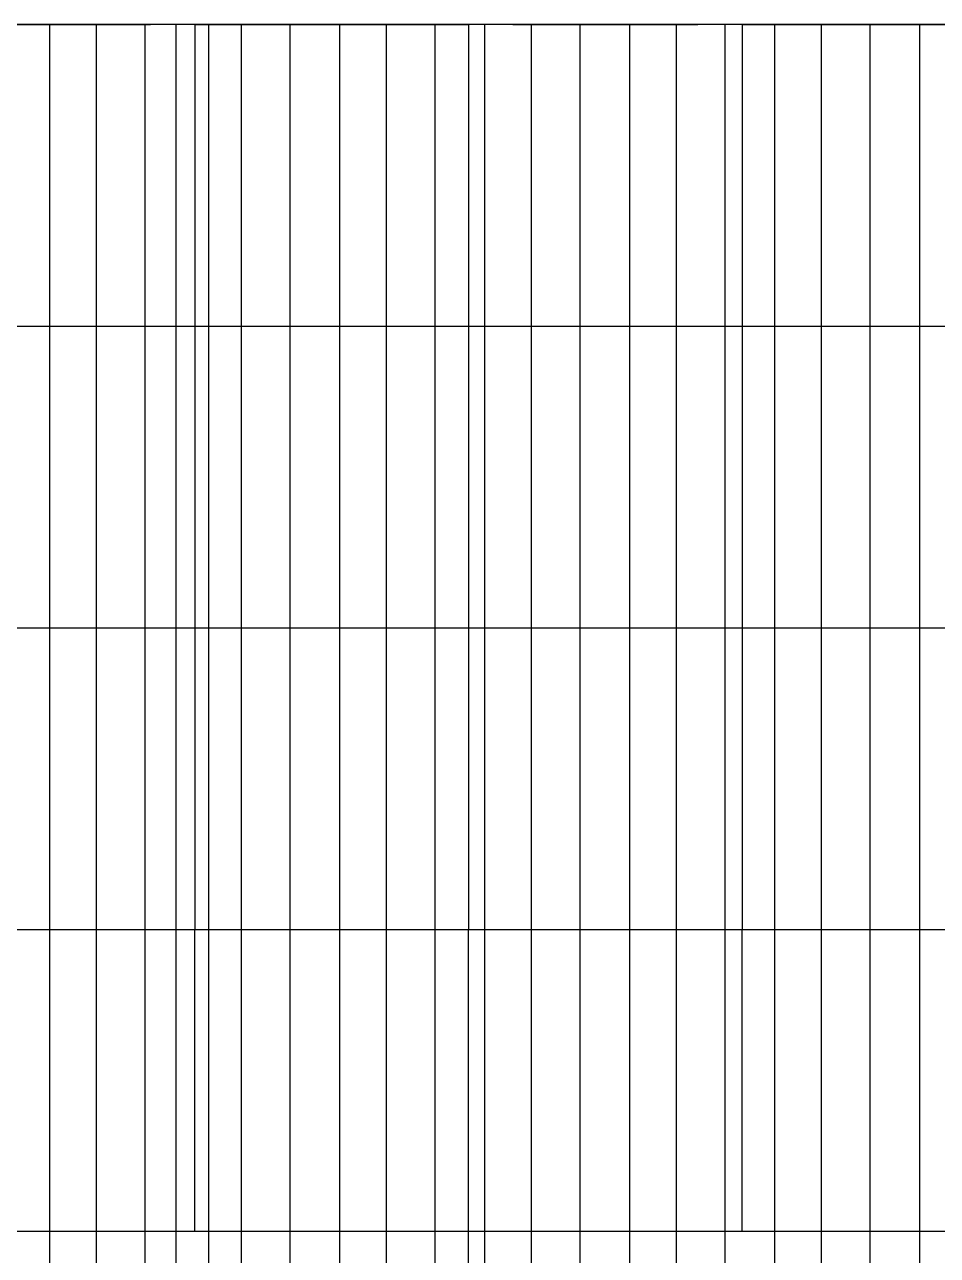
# Model space of a CAD drawing. Extents: x 0 to 304, y 106 to 158.
# Drawn here: x 189.11 to 208.62, y 131.28 to 157.6 of the extents above; entities that cross this region are included whole.
import ezdxf

# ---------------------------------------------------------------- set-up
doc = ezdxf.new("R2010")
doc.units = 0

msp = doc.modelspace()

# ---------------------------------------------------------------- linework, layer by layer
at = {"layer": 'main_merged'}
for p, q in [((187.85, 157.6, 4.8), (191.8, 157.6, 4.8)), ((187.85, 157.6, 9.6), (191.8, 157.6, 9.6)), ((187.85, 157.6, 14.4), (191.8, 157.6, 14.4)), ((199.55, 157.6, 4.8), (203.5, 157.6, 4.8)), ((199.55, 157.6, 9.6), (203.5, 157.6, 9.6)), ((199.55, 157.6, 14.4), (203.5, 157.6, 14.4)), ((193.65, 151.15, 4.8), (197.7, 151.15, 4.8)), ((193.65, 151.15, 9.6), (197.7, 151.15, 9.6)), ((193.65, 151.15, 14.4), (197.7, 151.15, 14.4)), ((205.35, 151.15, 4.8), (209.4, 151.15, 4.8)), ((205.35, 151.15, 9.6), (209.4, 151.15, 9.6)), ((205.35, 151.15, 14.4), (209.4, 151.15, 14.4)), ((193.65, 144.7, 4.8), (197.7, 144.7, 4.8)), ((193.65, 144.7, 9.6), (197.7, 144.7, 9.6)), ((193.65, 144.7, 14.4), (197.7, 144.7, 14.4)), ((205.35, 144.7, 4.8), (209.4, 144.7, 4.8)), ((205.35, 144.7, 9.6), (209.4, 144.7, 9.6)), ((205.35, 144.7, 14.4), (209.4, 144.7, 14.4)), ((193.65, 138.25, 4.8), (197.7, 138.25, 4.8)), ((193.65, 138.25, 9.6), (197.7, 138.25, 9.6)), ((193.65, 138.25, 14.4), (197.7, 138.25, 14.4)), ((205.35, 138.25, 4.8), (209.4, 138.25, 4.8)), ((205.35, 138.25, 9.6), (209.4, 138.25, 9.6)), ((205.35, 138.25, 14.4), (209.4, 138.25, 14.4)), ((193.65, 131.8, 4.8), (197.7, 131.8, 4.8)), ((193.65, 131.8, 9.6), (197.7, 131.8, 9.6)), ((193.65, 131.8, 14.4), (197.7, 131.8, 14.4)), ((205.35, 131.8, 4.8), (209.4, 131.8, 4.8)), ((205.35, 131.8, 9.6), (209.4, 131.8, 9.6)), ((205.35, 131.8, 14.4), (209.4, 131.8, 14.4))]:
    msp.add_line(p, q, dxfattribs=at)
at = {"layer": 'main_splited'}
for p, q in [((192.75, 157.6, 4.8), (191.8, 157.6, 4.8)), ((192.75, 157.6, 9.6), (191.8, 157.6, 9.6)), ((192.75, 157.6, 14.4), (191.8, 157.6, 14.4)), ((192.75, 157.6, 4.8), (198.6, 157.6, 4.8)), ((192.75, 157.6, 9.6), (198.6, 157.6, 9.6)), ((192.75, 157.6, 14.4), (198.6, 157.6, 14.4)), ((199.55, 157.6, 4.8), (198.6, 157.6, 4.8)), ((199.55, 157.6, 9.6), (198.6, 157.6, 9.6)), ((199.55, 157.6, 14.4), (198.6, 157.6, 14.4)), ((204.45, 157.6, 4.8), (203.5, 157.6, 4.8)), ((204.45, 157.6, 9.6), (203.5, 157.6, 9.6)), ((204.45, 157.6, 14.4), (203.5, 157.6, 14.4)), ((204.45, 157.6, 4.8), (210.3, 157.6, 4.8)), ((204.45, 157.6, 9.6), (210.3, 157.6, 9.6)), ((204.45, 157.6, 14.4), (210.3, 157.6, 14.4)), ((186.9, 151.15, 4.8), (192.75, 151.15, 4.8)), ((186.9, 151.15, 9.6), (192.75, 151.15, 9.6)), ((186.9, 151.15, 14.4), (192.75, 151.15, 14.4)), ((192.75, 151.15, 4.8), (193.65, 151.15, 4.8)), ((192.75, 151.15, 9.6), (193.65, 151.15, 9.6)), ((192.75, 151.15, 14.4), (193.65, 151.15, 14.4)), ((197.7, 151.15, 4.8), (198.6, 151.15, 4.8)), ((197.7, 151.15, 9.6), (198.6, 151.15, 9.6)), ((197.7, 151.15, 14.4), (198.6, 151.15, 14.4)), ((198.6, 151.15, 4.8), (204.45, 151.15, 4.8)), ((198.6, 151.15, 9.6), (204.45, 151.15, 9.6)), ((198.6, 151.15, 14.4), (204.45, 151.15, 14.4)), ((204.45, 151.15, 4.8), (205.35, 151.15, 4.8)), ((204.45, 151.15, 9.6), (205.35, 151.15, 9.6)), ((204.45, 151.15, 14.4), (205.35, 151.15, 14.4)), ((186.9, 144.7, 4.8), (192.75, 144.7, 4.8)), ((186.9, 144.7, 9.6), (192.75, 144.7, 9.6)), ((186.9, 144.7, 14.4), (192.75, 144.7, 14.4)), ((192.75, 144.7, 4.8), (193.65, 144.7, 4.8)), ((192.75, 144.7, 9.6), (193.65, 144.7, 9.6)), ((192.75, 144.7, 14.4), (193.65, 144.7, 14.4)), ((197.7, 144.7, 4.8), (198.6, 144.7, 4.8)), ((197.7, 144.7, 9.6), (198.6, 144.7, 9.6)), ((197.7, 144.7, 14.4), (198.6, 144.7, 14.4)), ((198.6, 144.7, 4.8), (204.45, 144.7, 4.8)), ((198.6, 144.7, 9.6), (204.45, 144.7, 9.6)), ((198.6, 144.7, 14.4), (204.45, 144.7, 14.4)), ((204.45, 144.7, 4.8), (205.35, 144.7, 4.8)), ((204.45, 144.7, 9.6), (205.35, 144.7, 9.6)), ((204.45, 144.7, 14.4), (205.35, 144.7, 14.4)), ((186.9, 138.25, 4.8), (192.75, 138.25, 4.8)), ((186.9, 138.25, 9.6), (192.75, 138.25, 9.6)), ((186.9, 138.25, 14.4), (192.75, 138.25, 14.4)), ((192.75, 138.25, 4.8), (193.65, 138.25, 4.8)), ((192.75, 138.25, 9.6), (193.65, 138.25, 9.6)), ((192.75, 138.25, 14.4), (193.65, 138.25, 14.4)), ((197.7, 138.25, 4.8), (198.6, 138.25, 4.8)), ((197.7, 138.25, 9.6), (198.6, 138.25, 9.6)), ((197.7, 138.25, 14.4), (198.6, 138.25, 14.4)), ((198.6, 138.25, 4.8), (204.45, 138.25, 4.8)), ((198.6, 138.25, 9.6), (204.45, 138.25, 9.6)), ((198.6, 138.25, 14.4), (204.45, 138.25, 14.4)), ((204.45, 138.25, 4.8), (205.35, 138.25, 4.8)), ((204.45, 138.25, 9.6), (205.35, 138.25, 9.6)), ((204.45, 138.25, 14.4), (205.35, 138.25, 14.4)), ((186.9, 131.8, 4.8), (192.75, 131.8, 4.8)), ((186.9, 131.8, 9.6), (192.75, 131.8, 9.6)), ((186.9, 131.8, 14.4), (192.75, 131.8, 14.4)), ((192.75, 131.8, 4.8), (193.65, 131.8, 4.8)), ((192.75, 131.8, 9.6), (193.65, 131.8, 9.6)), ((192.75, 131.8, 14.4), (193.65, 131.8, 14.4)), ((197.7, 131.8, 4.8), (198.6, 131.8, 4.8)), ((197.7, 131.8, 9.6), (198.6, 131.8, 9.6)), ((197.7, 131.8, 14.4), (198.6, 131.8, 14.4)), ((198.6, 131.8, 4.8), (204.45, 131.8, 4.8)), ((198.6, 131.8, 9.6), (204.45, 131.8, 9.6)), ((198.6, 131.8, 14.4), (204.45, 131.8, 14.4)), ((204.45, 131.8, 4.8), (205.35, 131.8, 4.8)), ((204.45, 131.8, 9.6), (205.35, 131.8, 9.6)), ((204.45, 131.8, 14.4), (205.35, 131.8, 14.4))]:
    msp.add_line(p, q, dxfattribs=at)
at = {"layer": 'RRO 200x300x6'}
for p, q in [((192.75, 157.6), (192.75, 157.6, 4.8)), ((192.75, 157.6, 4.8), (192.75, 157.6, 9.6)), ((192.75, 157.6, 9.6), (192.75, 157.6, 14.4)), ((198.6, 157.6), (198.6, 157.6, 4.8)), ((198.6, 157.6, 4.8), (198.6, 157.6, 9.6)), ((198.6, 157.6, 9.6), (198.6, 157.6, 14.4)), ((204.45, 157.6), (204.45, 157.6, 4.8)), ((204.45, 157.6, 4.8), (204.45, 157.6, 9.6)), ((204.45, 157.6, 9.6), (204.45, 157.6, 14.4)), ((192.75, 151.15), (192.75, 151.15, 4.8)), ((192.75, 151.15, 4.8), (192.75, 151.15, 9.6)), ((192.75, 151.15, 9.6), (192.75, 151.15, 14.4)), ((198.6, 151.15), (198.6, 151.15, 4.8)), ((198.6, 151.15, 4.8), (198.6, 151.15, 9.6)), ((198.6, 151.15, 9.6), (198.6, 151.15, 14.4)), ((204.45, 151.15), (204.45, 151.15, 4.8)), ((204.45, 151.15, 4.8), (204.45, 151.15, 9.6)), ((204.45, 151.15, 9.6), (204.45, 151.15, 14.4)), ((192.75, 144.7), (192.75, 144.7, 4.8)), ((192.75, 144.7, 4.8), (192.75, 144.7, 9.6)), ((192.75, 144.7, 9.6), (192.75, 144.7, 14.4)), ((198.6, 144.7), (198.6, 144.7, 4.8)), ((198.6, 144.7, 4.8), (198.6, 144.7, 9.6)), ((198.6, 144.7, 9.6), (198.6, 144.7, 14.4)), ((204.45, 144.7), (204.45, 144.7, 4.8)), ((204.45, 144.7, 4.8), (204.45, 144.7, 9.6)), ((204.45, 144.7, 9.6), (204.45, 144.7, 14.4)), ((192.75, 138.25), (192.75, 138.25, 4.8)), ((192.75, 138.25, 4.8), (192.75, 138.25, 9.6)), ((192.75, 138.25, 9.6), (192.75, 138.25, 14.4)), ((198.6, 138.25), (198.6, 138.25, 4.8)), ((198.6, 138.25, 4.8), (198.6, 138.25, 9.6)), ((198.6, 138.25, 9.6), (198.6, 138.25, 14.4)), ((204.45, 138.25), (204.45, 138.25, 4.8)), ((204.45, 138.25, 4.8), (204.45, 138.25, 9.6)), ((204.45, 138.25, 9.6), (204.45, 138.25, 14.4)), ((192.75, 131.8), (192.75, 131.8, 4.8)), ((192.75, 131.8, 4.8), (192.75, 131.8, 9.6)), ((192.75, 131.8, 9.6), (192.75, 131.8, 14.4)), ((198.6, 131.8), (198.6, 131.8, 4.8)), ((198.6, 131.8, 4.8), (198.6, 131.8, 9.6)), ((198.6, 131.8, 9.6), (198.6, 131.8, 14.4)), ((204.45, 131.8), (204.45, 131.8, 4.8)), ((204.45, 131.8, 4.8), (204.45, 131.8, 9.6)), ((204.45, 131.8, 9.6), (204.45, 131.8, 14.4))]:
    msp.add_line(p, q, dxfattribs=at)
at = {"layer": 'secondary'}
for p, q in [((189.64, 157.6, 4.8), (189.64, 151.15, 4.8)), ((189.64, 157.6, 9.6), (189.64, 151.15, 9.6)), ((189.64, 157.6, 14.4), (189.64, 151.15, 14.4)), ((190.64, 157.6, 4.8), (190.64, 151.15, 4.8)), ((190.64, 157.6, 9.6), (190.64, 151.15, 9.6)), ((190.64, 157.6, 14.4), (190.64, 151.15, 14.4)), ((191.68, 157.6, 4.8), (191.68, 151.15, 4.8)), ((191.68, 157.6, 9.6), (191.68, 151.15, 9.6)), ((191.68, 157.6, 14.4), (191.68, 151.15, 14.4)), ((192.34, 157.6, 4.8), (192.34, 151.15, 4.8)), ((192.34, 157.6, 9.6), (192.34, 151.15, 9.6)), ((192.34, 157.6, 14.4), (192.34, 151.15, 14.4)), ((193.04, 157.6, 4.8), (193.04, 151.15, 4.8)), ((193.04, 157.6, 9.6), (193.04, 151.15, 9.6)), ((193.04, 157.6, 14.4), (193.04, 151.15, 14.4)), ((193.74, 157.6, 4.8), (193.74, 151.15, 4.8)), ((193.74, 157.6, 9.6), (193.74, 151.15, 9.6)), ((193.74, 157.6, 14.4), (193.74, 151.15, 14.4)), ((194.78, 157.6, 4.8), (194.78, 151.15, 4.8)), ((194.78, 157.6, 9.6), (194.78, 151.15, 9.6)), ((194.78, 157.6, 14.4), (194.78, 151.15, 14.4)), ((195.84, 157.6, 4.8), (195.84, 151.15, 4.8)), ((195.84, 157.6, 9.6), (195.84, 151.15, 9.6)), ((195.84, 157.6, 14.4), (195.84, 151.15, 14.4)), ((196.84, 157.6, 4.8), (196.84, 151.15, 4.8)), ((196.84, 157.6, 9.6), (196.84, 151.15, 9.6)), ((196.84, 157.6, 14.4), (196.84, 151.15, 14.4)), ((197.88, 157.6, 4.8), (197.88, 151.15, 4.8)), ((197.88, 157.6, 9.6), (197.88, 151.15, 9.6)), ((197.88, 157.6, 14.4), (197.88, 151.15, 14.4)), ((198.94, 157.6, 4.8), (198.94, 151.15, 4.8)), ((198.94, 157.6, 9.6), (198.94, 151.15, 9.6)), ((198.94, 157.6, 14.4), (198.94, 151.15, 14.4)), ((199.94, 157.6, 4.8), (199.94, 151.15, 4.8)), ((199.94, 157.6, 9.6), (199.94, 151.15, 9.6)), ((199.94, 157.6, 14.4), (199.94, 151.15, 14.4)), ((200.98, 157.6, 4.8), (200.98, 151.15, 4.8)), ((200.98, 157.6, 9.6), (200.98, 151.15, 9.6)), ((200.98, 157.6, 14.4), (200.98, 151.15, 14.4)), ((202.04, 157.6, 4.8), (202.04, 151.15, 4.8)), ((202.04, 157.6, 9.6), (202.04, 151.15, 9.6)), ((202.04, 157.6, 14.4), (202.04, 151.15, 14.4)), ((203.04, 157.6, 4.8), (203.04, 151.15, 4.8)), ((203.04, 157.6, 9.6), (203.04, 151.15, 9.6)), ((203.04, 157.6, 14.4), (203.04, 151.15, 14.4)), ((204.08, 157.6, 4.8), (204.08, 151.15, 4.8)), ((204.08, 157.6, 9.6), (204.08, 151.15, 9.6)), ((204.08, 157.6, 14.4), (204.08, 151.15, 14.4)), ((205.14, 157.6, 4.8), (205.14, 151.15, 4.8)), ((205.14, 157.6, 9.6), (205.14, 151.15, 9.6)), ((205.14, 157.6, 14.4), (205.14, 151.15, 14.4)), ((206.14, 157.6, 4.8), (206.14, 151.15, 4.8)), ((206.14, 157.6, 9.6), (206.14, 151.15, 9.6)), ((206.14, 157.6, 14.4), (206.14, 151.15, 14.4)), ((207.18, 157.6, 4.8), (207.18, 151.15, 4.8)), ((207.18, 157.6, 9.6), (207.18, 151.15, 9.6)), ((207.18, 157.6, 14.4), (207.18, 151.15, 14.4)), ((208.24, 157.6, 4.8), (208.24, 151.15, 4.8)), ((208.24, 157.6, 9.6), (208.24, 151.15, 9.6)), ((208.24, 157.6, 14.4), (208.24, 151.15, 14.4)), ((189.64, 151.15, 4.8), (189.64, 144.7, 4.8)), ((189.64, 151.15, 9.6), (189.64, 144.7, 9.6)), ((189.64, 151.15, 14.4), (189.64, 144.7, 14.4)), ((190.64, 151.15, 4.8), (190.64, 144.7, 4.8)), ((190.64, 151.15, 9.6), (190.64, 144.7, 9.6)), ((190.64, 151.15, 14.4), (190.64, 144.7, 14.4)), ((191.68, 151.15, 4.8), (191.68, 144.7, 4.8)), ((191.68, 151.15, 9.6), (191.68, 144.7, 9.6)), ((191.68, 151.15, 14.4), (191.68, 144.7, 14.4)), ((192.34, 151.15, 4.8), (192.34, 144.7, 4.8)), ((192.34, 151.15, 9.6), (192.34, 144.7, 9.6)), ((192.34, 151.15, 14.4), (192.34, 144.7, 14.4)), ((193.04, 151.15, 4.8), (193.04, 144.7, 4.8)), ((193.04, 151.15, 9.6), (193.04, 144.7, 9.6)), ((193.04, 151.15, 14.4), (193.04, 144.7, 14.4)), ((193.74, 151.15, 4.8), (193.74, 144.7, 4.8)), ((193.74, 151.15, 9.6), (193.74, 144.7, 9.6)), ((193.74, 151.15, 14.4), (193.74, 144.7, 14.4)), ((194.78, 151.15, 4.8), (194.78, 144.7, 4.8)), ((194.78, 151.15, 9.6), (194.78, 144.7, 9.6)), ((194.78, 151.15, 14.4), (194.78, 144.7, 14.4)), ((195.84, 151.15, 4.8), (195.84, 144.7, 4.8)), ((195.84, 151.15, 9.6), (195.84, 144.7, 9.6)), ((195.84, 151.15, 14.4), (195.84, 144.7, 14.4)), ((196.84, 151.15, 4.8), (196.84, 144.7, 4.8)), ((196.84, 151.15, 9.6), (196.84, 144.7, 9.6)), ((196.84, 151.15, 14.4), (196.84, 144.7, 14.4)), ((197.88, 151.15, 4.8), (197.88, 144.7, 4.8)), ((197.88, 151.15, 9.6), (197.88, 144.7, 9.6)), ((197.88, 151.15, 14.4), (197.88, 144.7, 14.4)), ((198.94, 151.15, 4.8), (198.94, 144.7, 4.8)), ((198.94, 151.15, 9.6), (198.94, 144.7, 9.6)), ((198.94, 151.15, 14.4), (198.94, 144.7, 14.4)), ((199.94, 151.15, 4.8), (199.94, 144.7, 4.8)), ((199.94, 151.15, 9.6), (199.94, 144.7, 9.6)), ((199.94, 151.15, 14.4), (199.94, 144.7, 14.4)), ((200.98, 151.15, 4.8), (200.98, 144.7, 4.8)), ((200.98, 151.15, 9.6), (200.98, 144.7, 9.6)), ((200.98, 151.15, 14.4), (200.98, 144.7, 14.4)), ((202.04, 151.15, 4.8), (202.04, 144.7, 4.8)), ((202.04, 151.15, 9.6), (202.04, 144.7, 9.6)), ((202.04, 151.15, 14.4), (202.04, 144.7, 14.4)), ((203.04, 151.15, 4.8), (203.04, 144.7, 4.8)), ((203.04, 151.15, 9.6), (203.04, 144.7, 9.6)), ((203.04, 151.15, 14.4), (203.04, 144.7, 14.4)), ((204.08, 151.15, 4.8), (204.08, 144.7, 4.8)), ((204.08, 151.15, 9.6), (204.08, 144.7, 9.6)), ((204.08, 151.15, 14.4), (204.08, 144.7, 14.4)), ((205.14, 151.15, 4.8), (205.14, 144.7, 4.8)), ((205.14, 151.15, 9.6), (205.14, 144.7, 9.6)), ((205.14, 151.15, 14.4), (205.14, 144.7, 14.4)), ((206.14, 151.15, 4.8), (206.14, 144.7, 4.8)), ((206.14, 151.15, 9.6), (206.14, 144.7, 9.6)), ((206.14, 151.15, 14.4), (206.14, 144.7, 14.4)), ((207.18, 151.15, 4.8), (207.18, 144.7, 4.8)), ((207.18, 151.15, 9.6), (207.18, 144.7, 9.6)), ((207.18, 151.15, 14.4), (207.18, 144.7, 14.4)), ((208.24, 151.15, 4.8), (208.24, 144.7, 4.8)), ((208.24, 151.15, 9.6), (208.24, 144.7, 9.6)), ((208.24, 151.15, 14.4), (208.24, 144.7, 14.4)), ((189.64, 144.7, 4.8), (189.64, 138.25, 4.8)), ((189.64, 144.7, 9.6), (189.64, 138.25, 9.6)), ((189.64, 144.7, 14.4), (189.64, 138.25, 14.4)), ((190.64, 144.7, 4.8), (190.64, 138.25, 4.8)), ((190.64, 144.7, 9.6), (190.64, 138.25, 9.6)), ((190.64, 144.7, 14.4), (190.64, 138.25, 14.4)), ((191.68, 144.7, 4.8), (191.68, 138.25, 4.8)), ((191.68, 144.7, 9.6), (191.68, 138.25, 9.6)), ((191.68, 144.7, 14.4), (191.68, 138.25, 14.4)), ((192.34, 144.7, 4.8), (192.34, 138.25, 4.8)), ((192.34, 144.7, 9.6), (192.34, 138.25, 9.6)), ((192.34, 144.7, 14.4), (192.34, 138.25, 14.4)), ((193.04, 144.7, 4.8), (193.04, 138.25, 4.8)), ((193.04, 144.7, 9.6), (193.04, 138.25, 9.6)), ((193.04, 144.7, 14.4), (193.04, 138.25, 14.4)), ((193.74, 144.7, 4.8), (193.74, 138.25, 4.8)), ((193.74, 144.7, 9.6), (193.74, 138.25, 9.6)), ((193.74, 144.7, 14.4), (193.74, 138.25, 14.4)), ((194.78, 144.7, 4.8), (194.78, 138.25, 4.8)), ((194.78, 144.7, 9.6), (194.78, 138.25, 9.6)), ((194.78, 144.7, 14.4), (194.78, 138.25, 14.4)), ((195.84, 144.7, 4.8), (195.84, 138.25, 4.8)), ((195.84, 144.7, 9.6), (195.84, 138.25, 9.6)), ((195.84, 144.7, 14.4), (195.84, 138.25, 14.4)), ((196.84, 144.7, 4.8), (196.84, 138.25, 4.8)), ((196.84, 144.7, 9.6), (196.84, 138.25, 9.6)), ((196.84, 144.7, 14.4), (196.84, 138.25, 14.4)), ((197.88, 144.7, 4.8), (197.88, 138.25, 4.8)), ((197.88, 144.7, 9.6), (197.88, 138.25, 9.6)), ((197.88, 144.7, 14.4), (197.88, 138.25, 14.4)), ((198.94, 144.7, 4.8), (198.94, 138.25, 4.8)), ((198.94, 144.7, 9.6), (198.94, 138.25, 9.6)), ((198.94, 144.7, 14.4), (198.94, 138.25, 14.4)), ((199.94, 144.7, 4.8), (199.94, 138.25, 4.8)), ((199.94, 144.7, 9.6), (199.94, 138.25, 9.6)), ((199.94, 144.7, 14.4), (199.94, 138.25, 14.4)), ((200.98, 144.7, 4.8), (200.98, 138.25, 4.8)), ((200.98, 144.7, 9.6), (200.98, 138.25, 9.6)), ((200.98, 144.7, 14.4), (200.98, 138.25, 14.4)), ((202.04, 144.7, 4.8), (202.04, 138.25, 4.8)), ((202.04, 144.7, 9.6), (202.04, 138.25, 9.6)), ((202.04, 144.7, 14.4), (202.04, 138.25, 14.4)), ((203.04, 144.7, 4.8), (203.04, 138.25, 4.8)), ((203.04, 144.7, 9.6), (203.04, 138.25, 9.6)), ((203.04, 144.7, 14.4), (203.04, 138.25, 14.4)), ((204.08, 144.7, 4.8), (204.08, 138.25, 4.8)), ((204.08, 144.7, 9.6), (204.08, 138.25, 9.6)), ((204.08, 144.7, 14.4), (204.08, 138.25, 14.4)), ((205.14, 144.7, 4.8), (205.14, 138.25, 4.8)), ((205.14, 144.7, 9.6), (205.14, 138.25, 9.6)), ((205.14, 144.7, 14.4), (205.14, 138.25, 14.4)), ((206.14, 144.7, 4.8), (206.14, 138.25, 4.8)), ((206.14, 144.7, 9.6), (206.14, 138.25, 9.6)), ((206.14, 144.7, 14.4), (206.14, 138.25, 14.4)), ((207.18, 144.7, 4.8), (207.18, 138.25, 4.8)), ((207.18, 144.7, 9.6), (207.18, 138.25, 9.6)), ((207.18, 144.7, 14.4), (207.18, 138.25, 14.4)), ((208.24, 144.7, 4.8), (208.24, 138.25, 4.8)), ((208.24, 144.7, 9.6), (208.24, 138.25, 9.6)), ((208.24, 144.7, 14.4), (208.24, 138.25, 14.4)), ((189.64, 138.25, 4.8), (189.64, 131.8, 4.8)), ((189.64, 138.25, 9.6), (189.64, 131.8, 9.6)), ((189.64, 138.25, 14.4), (189.64, 131.8, 14.4)), ((190.64, 138.25, 4.8), (190.64, 131.8, 4.8)), ((190.64, 138.25, 9.6), (190.64, 131.8, 9.6)), ((190.64, 138.25, 14.4), (190.64, 131.8, 14.4)), ((191.68, 138.25, 4.8), (191.68, 131.8, 4.8)), ((191.68, 138.25, 9.6), (191.68, 131.8, 9.6)), ((191.68, 138.25, 14.4), (191.68, 131.8, 14.4)), ((192.34, 138.25, 4.8), (192.34, 131.8, 4.8)), ((192.34, 138.25, 9.6), (192.34, 131.8, 9.6)), ((192.34, 138.25, 14.4), (192.34, 131.8, 14.4)), ((193.04, 138.25, 4.8), (193.04, 131.8, 4.8)), ((193.04, 138.25, 9.6), (193.04, 131.8, 9.6)), ((193.04, 138.25, 14.4), (193.04, 131.8, 14.4)), ((193.74, 138.25, 4.8), (193.74, 131.8, 4.8)), ((193.74, 138.25, 9.6), (193.74, 131.8, 9.6)), ((193.74, 138.25, 14.4), (193.74, 131.8, 14.4)), ((194.78, 138.25, 4.8), (194.78, 131.8, 4.8)), ((194.78, 138.25, 9.6), (194.78, 131.8, 9.6)), ((194.78, 138.25, 14.4), (194.78, 131.8, 14.4)), ((195.84, 138.25, 4.8), (195.84, 131.8, 4.8)), ((195.84, 138.25, 9.6), (195.84, 131.8, 9.6)), ((195.84, 138.25, 14.4), (195.84, 131.8, 14.4)), ((196.84, 138.25, 4.8), (196.84, 131.8, 4.8)), ((196.84, 138.25, 9.6), (196.84, 131.8, 9.6)), ((196.84, 138.25, 14.4), (196.84, 131.8, 14.4)), ((197.88, 138.25, 4.8), (197.88, 131.8, 4.8)), ((197.88, 138.25, 9.6), (197.88, 131.8, 9.6)), ((197.88, 138.25, 14.4), (197.88, 131.8, 14.4)), ((198.94, 138.25, 4.8), (198.94, 131.8, 4.8)), ((198.94, 138.25, 9.6), (198.94, 131.8, 9.6)), ((198.94, 138.25, 14.4), (198.94, 131.8, 14.4)), ((199.94, 138.25, 4.8), (199.94, 131.8, 4.8)), ((199.94, 138.25, 9.6), (199.94, 131.8, 9.6)), ((199.94, 138.25, 14.4), (199.94, 131.8, 14.4)), ((200.98, 138.25, 4.8), (200.98, 131.8, 4.8)), ((200.98, 138.25, 9.6), (200.98, 131.8, 9.6)), ((200.98, 138.25, 14.4), (200.98, 131.8, 14.4)), ((202.04, 138.25, 4.8), (202.04, 131.8, 4.8)), ((202.04, 138.25, 9.6), (202.04, 131.8, 9.6)), ((202.04, 138.25, 14.4), (202.04, 131.8, 14.4)), ((203.04, 138.25, 4.8), (203.04, 131.8, 4.8)), ((203.04, 138.25, 9.6), (203.04, 131.8, 9.6)), ((203.04, 138.25, 14.4), (203.04, 131.8, 14.4)), ((204.08, 138.25, 4.8), (204.08, 131.8, 4.8)), ((204.08, 138.25, 9.6), (204.08, 131.8, 9.6)), ((204.08, 138.25, 14.4), (204.08, 131.8, 14.4)), ((205.14, 138.25, 4.8), (205.14, 131.8, 4.8)), ((205.14, 138.25, 9.6), (205.14, 131.8, 9.6)), ((205.14, 138.25, 14.4), (205.14, 131.8, 14.4)), ((206.14, 138.25, 4.8), (206.14, 131.8, 4.8)), ((206.14, 138.25, 9.6), (206.14, 131.8, 9.6)), ((206.14, 138.25, 14.4), (206.14, 131.8, 14.4)), ((207.18, 138.25, 4.8), (207.18, 131.8, 4.8)), ((207.18, 138.25, 9.6), (207.18, 131.8, 9.6)), ((207.18, 138.25, 14.4), (207.18, 131.8, 14.4)), ((208.24, 138.25, 4.8), (208.24, 131.8, 4.8)), ((208.24, 138.25, 9.6), (208.24, 131.8, 9.6)), ((208.24, 138.25, 14.4), (208.24, 131.8, 14.4)), ((189.64, 131.8, 4.8), (189.64, 125.35, 4.8)), ((189.64, 131.8, 9.6), (189.64, 125.35, 9.6)), ((189.64, 131.8, 14.4), (189.64, 125.35, 14.4)), ((190.64, 131.8, 4.8), (190.64, 125.35, 4.8)), ((190.64, 131.8, 9.6), (190.64, 125.35, 9.6)), ((190.64, 131.8, 14.4), (190.64, 125.35, 14.4)), ((191.68, 131.8, 4.8), (191.68, 125.35, 4.8)), ((191.68, 131.8, 9.6), (191.68, 125.35, 9.6)), ((191.68, 131.8, 14.4), (191.68, 125.35, 14.4)), ((192.34, 131.8, 4.8), (192.34, 125.35, 4.8)), ((192.34, 131.8, 9.6), (192.34, 125.35, 9.6)), ((192.34, 131.8, 14.4), (192.34, 125.35, 14.4)), ((193.04, 131.8, 4.8), (193.04, 125.35, 4.8)), ((193.04, 131.8, 9.6), (193.04, 125.35, 9.6)), ((193.04, 131.8, 14.4), (193.04, 125.35, 14.4)), ((193.74, 131.8, 4.8), (193.74, 125.35, 4.8)), ((193.74, 131.8, 9.6), (193.74, 125.35, 9.6)), ((193.74, 131.8, 14.4), (193.74, 125.35, 14.4)), ((194.78, 131.8, 4.8), (194.78, 125.35, 4.8)), ((194.78, 131.8, 9.6), (194.78, 125.35, 9.6)), ((194.78, 131.8, 14.4), (194.78, 125.35, 14.4)), ((195.84, 131.8, 4.8), (195.84, 125.35, 4.8)), ((195.84, 131.8, 9.6), (195.84, 125.35, 9.6)), ((195.84, 131.8, 14.4), (195.84, 125.35, 14.4)), ((196.84, 131.8, 4.8), (196.84, 125.35, 4.8)), ((196.84, 131.8, 9.6), (196.84, 125.35, 9.6)), ((196.84, 131.8, 14.4), (196.84, 125.35, 14.4)), ((197.88, 131.8, 4.8), (197.88, 125.35, 4.8)), ((197.88, 131.8, 9.6), (197.88, 125.35, 9.6)), ((197.88, 131.8, 14.4), (197.88, 125.35, 14.4)), ((198.94, 131.8, 4.8), (198.94, 125.35, 4.8)), ((198.94, 131.8, 9.6), (198.94, 125.35, 9.6)), ((198.94, 131.8, 14.4), (198.94, 125.35, 14.4)), ((199.94, 131.8, 4.8), (199.94, 125.35, 4.8)), ((199.94, 131.8, 9.6), (199.94, 125.35, 9.6)), ((199.94, 131.8, 14.4), (199.94, 125.35, 14.4)), ((200.98, 131.8, 4.8), (200.98, 125.35, 4.8)), ((200.98, 131.8, 9.6), (200.98, 125.35, 9.6)), ((200.98, 131.8, 14.4), (200.98, 125.35, 14.4)), ((202.04, 131.8, 4.8), (202.04, 125.35, 4.8)), ((202.04, 131.8, 9.6), (202.04, 125.35, 9.6)), ((202.04, 131.8, 14.4), (202.04, 125.35, 14.4)), ((203.04, 131.8, 4.8), (203.04, 125.35, 4.8)), ((203.04, 131.8, 9.6), (203.04, 125.35, 9.6)), ((203.04, 131.8, 14.4), (203.04, 125.35, 14.4)), ((204.08, 131.8, 4.8), (204.08, 125.35, 4.8)), ((204.08, 131.8, 9.6), (204.08, 125.35, 9.6)), ((204.08, 131.8, 14.4), (204.08, 125.35, 14.4)), ((205.14, 131.8, 4.8), (205.14, 125.35, 4.8)), ((205.14, 131.8, 9.6), (205.14, 125.35, 9.6)), ((205.14, 131.8, 14.4), (205.14, 125.35, 14.4)), ((206.14, 131.8, 4.8), (206.14, 125.35, 4.8)), ((206.14, 131.8, 9.6), (206.14, 125.35, 9.6)), ((206.14, 131.8, 14.4), (206.14, 125.35, 14.4)), ((207.18, 131.8, 4.8), (207.18, 125.35, 4.8)), ((207.18, 131.8, 9.6), (207.18, 125.35, 9.6)), ((207.18, 131.8, 14.4), (207.18, 125.35, 14.4)), ((208.24, 131.8, 4.8), (208.24, 125.35, 4.8)), ((208.24, 131.8, 9.6), (208.24, 125.35, 9.6)), ((208.24, 131.8, 14.4), (208.24, 125.35, 14.4))]:
    msp.add_line(p, q, dxfattribs=at)
at = {"layer": 'shell'}
for points in [[(0.15, 106, 4.8), (303.525, 106, 4.8), (303.525, 157.6, 4.8), (0.15, 157.6, 4.8)], [(0.15, 106, 9.6), (303.525, 106, 9.6), (303.525, 157.6, 9.6), (0.15, 157.6, 9.6)], [(0.15, 106, 14.4), (303.525, 106, 14.4), (303.525, 157.6, 14.4), (0.15, 157.6, 14.4)]]:
    msp.add_3dface(points, dxfattribs=at)
at = {"layer": 'stabilization'}
for p, q in [((192.75, 157.6, 4.8), (192.75, 151.15, 4.8)), ((192.75, 157.6, 9.6), (192.75, 151.15, 9.6)), ((192.75, 157.6, 14.4), (192.75, 151.15, 14.4)), ((198.6, 157.6, 4.8), (198.6, 151.15, 4.8)), ((198.6, 157.6, 9.6), (198.6, 151.15, 9.6)), ((198.6, 157.6, 14.4), (198.6, 151.15, 14.4)), ((204.45, 157.6, 4.8), (204.45, 151.15, 4.8)), ((204.45, 157.6, 9.6), (204.45, 151.15, 9.6)), ((204.45, 157.6, 14.4), (204.45, 151.15, 14.4)), ((192.75, 151.15, 4.8), (192.75, 144.7, 4.8)), ((192.75, 151.15, 9.6), (192.75, 144.7, 9.6)), ((192.75, 151.15, 14.4), (192.75, 144.7, 14.4)), ((198.6, 151.15, 4.8), (198.6, 144.7, 4.8)), ((198.6, 151.15, 9.6), (198.6, 144.7, 9.6)), ((198.6, 151.15, 14.4), (198.6, 144.7, 14.4)), ((204.45, 151.15, 4.8), (204.45, 144.7, 4.8)), ((204.45, 151.15, 9.6), (204.45, 144.7, 9.6)), ((204.45, 151.15, 14.4), (204.45, 144.7, 14.4)), ((192.75, 144.7, 4.8), (192.75, 138.25, 4.8)), ((192.75, 144.7, 9.6), (192.75, 138.25, 9.6)), ((192.75, 144.7, 14.4), (192.75, 138.25, 14.4)), ((198.6, 144.7, 4.8), (198.6, 138.25, 4.8)), ((198.6, 144.7, 9.6), (198.6, 138.25, 9.6)), ((198.6, 144.7, 14.4), (198.6, 138.25, 14.4)), ((204.45, 144.7, 4.8), (204.45, 138.25, 4.8)), ((204.45, 144.7, 9.6), (204.45, 138.25, 9.6)), ((204.45, 144.7, 14.4), (204.45, 138.25, 14.4)), ((192.75, 131.8, 4.8), (192.75, 138.25, 4.8)), ((192.75, 131.8, 9.6), (192.75, 138.25, 9.6)), ((192.75, 131.8, 14.4), (192.75, 138.25, 14.4)), ((204.45, 131.8, 4.8), (204.45, 138.25, 4.8)), ((204.45, 131.8, 9.6), (204.45, 138.25, 9.6)), ((204.45, 131.8, 14.4), (204.45, 138.25, 14.4)), ((198.6, 125.35, 4.8), (198.6, 131.8, 4.8)), ((198.6, 125.35, 9.6), (198.6, 131.8, 9.6)), ((198.6, 125.35, 14.4), (198.6, 131.8, 14.4))]:
    msp.add_line(p, q, dxfattribs=at)
at = {"layer": 'stabilization_double'}
for p, q in [((198.6, 131.8, 4.8), (198.6, 138.25, 4.8)), ((198.6, 131.8, 9.6), (198.6, 138.25, 9.6)), ((198.6, 131.8, 14.4), (198.6, 138.25, 14.4))]:
    msp.add_line(p, q, dxfattribs=at)

doc.saveas('drawing.dxf')
